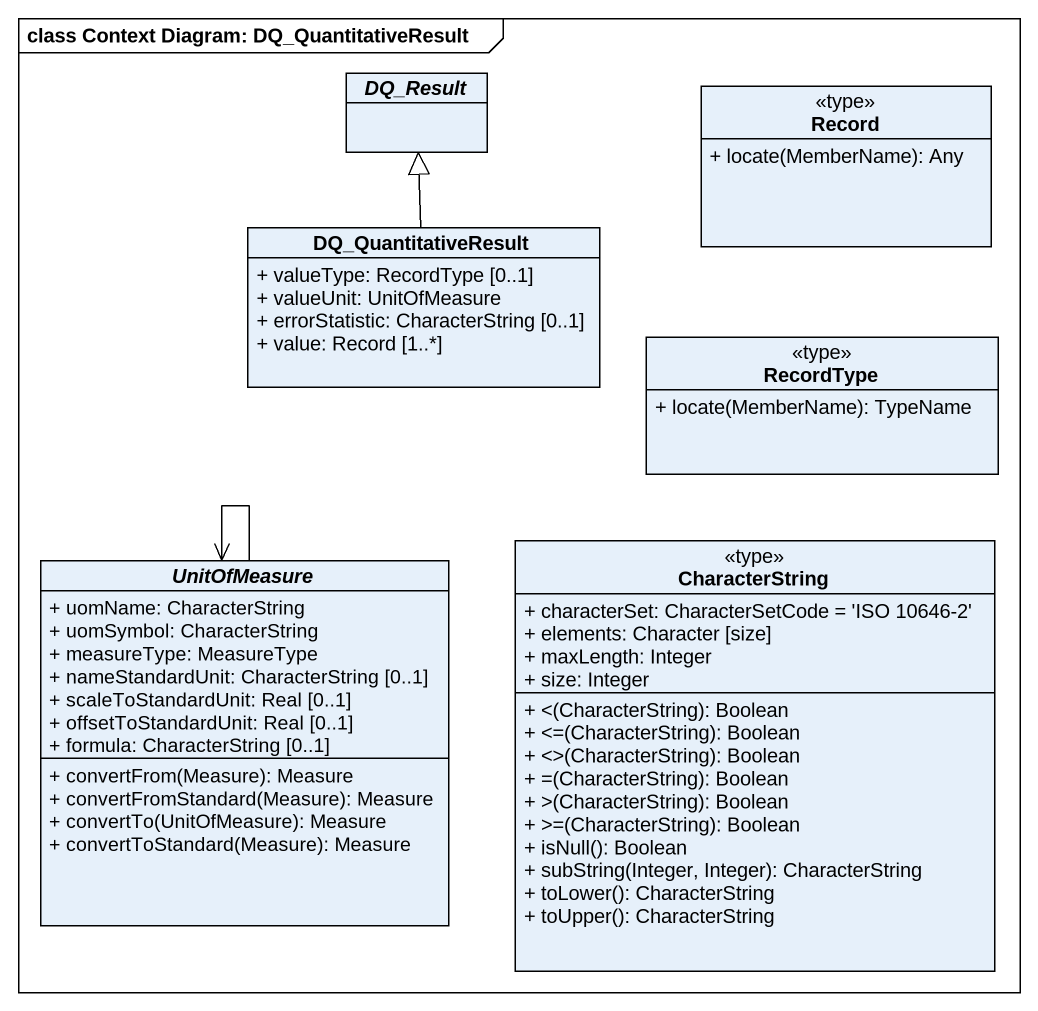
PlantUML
@startuml
mainframe class Context Diagram: DQ_QuantitativeResult
hide circle
hide empty members
skinparam classAttributeIconSize 0
abstract class DQ_Result
class "Record" as Record_ <<type>> {
  + locate(MemberName): Any
}
class DQ_QuantitativeResult {
  + valueType: RecordType [0..1]
  + valueUnit: UnitOfMeasure
  + errorStatistic: CharacterString [0..1]
  + value: Record [1..*]
}
class RecordType <<type>> {
  + locate(MemberName): TypeName
}
abstract class UnitOfMeasure {
  + uomName: CharacterString
  + uomSymbol: CharacterString
  + measureType: MeasureType
  + nameStandardUnit: CharacterString [0..1]
  + scaleToStandardUnit: Real [0..1]
  + offsetToStandardUnit: Real [0..1]
  + formula: CharacterString [0..1]
  + convertFrom(Measure): Measure
  + convertFromStandard(Measure): Measure
  + convertTo(UnitOfMeasure): Measure
  + convertToStandard(Measure): Measure
}
class CharacterString <<type>> {
  + characterSet: CharacterSetCode = 'ISO 10646-2'
  + elements: Character [size]
  + maxLength: Integer
  + size: Integer
  + <(CharacterString): Boolean
  + <=(CharacterString): Boolean
  + <>(CharacterString): Boolean
  + =(CharacterString): Boolean
  + >(CharacterString): Boolean
  + >=(CharacterString): Boolean
  + isNull(): Boolean
  + subString(Integer, Integer): CharacterString
  + toLower(): CharacterString
  + toUpper(): CharacterString
}
DQ_QuantitativeResult -up-|> DQ_Result
UnitOfMeasure --> UnitOfMeasure
@enduml
